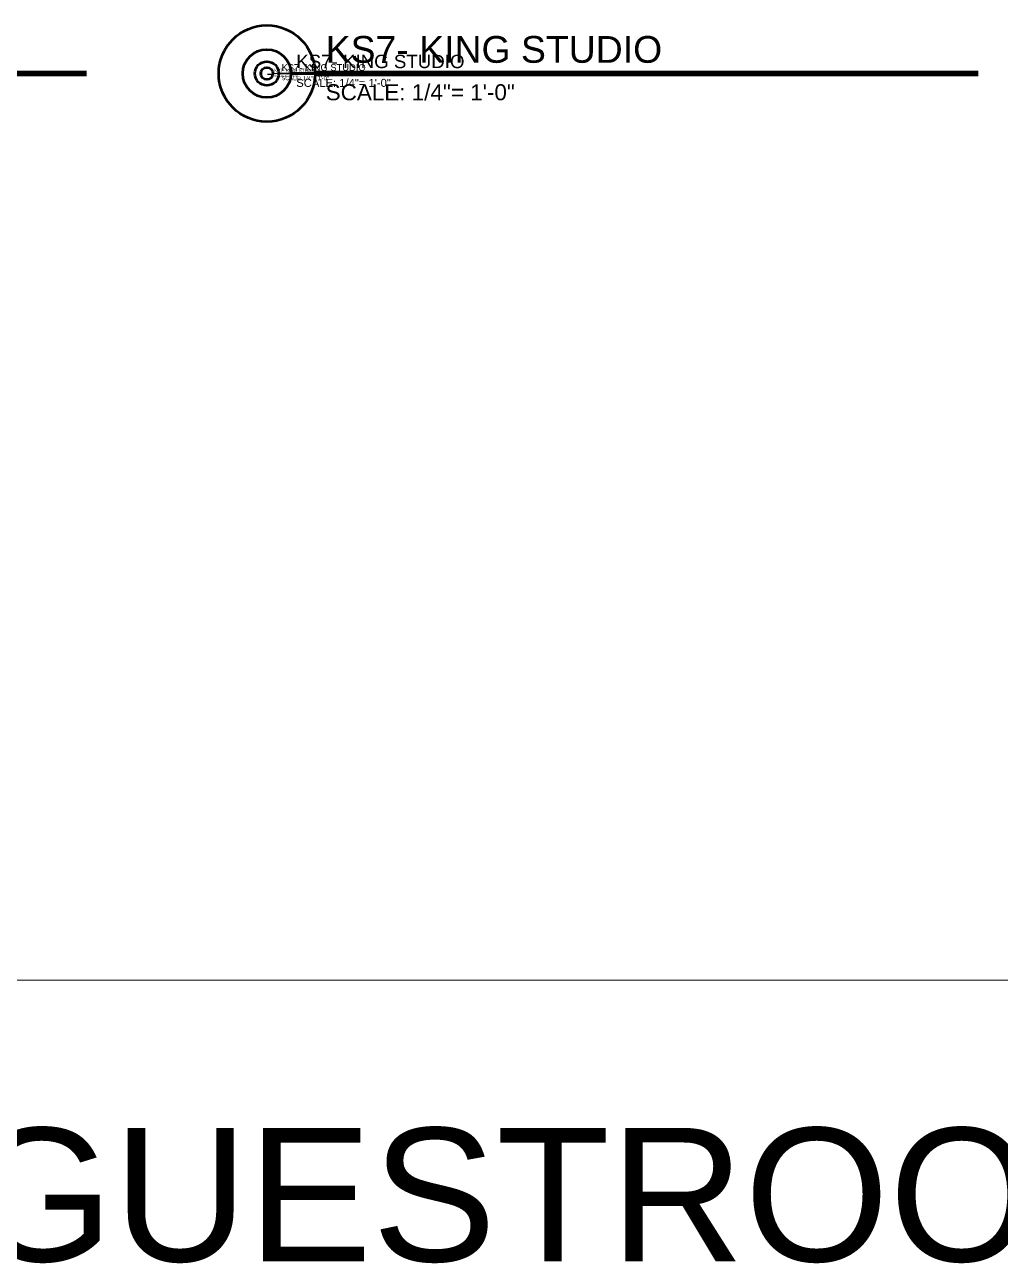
# Model space of a CAD drawing. Header units: inches. Extents: x 5995 to 10907, y 3795 to 5123.
# Drawn here: x 6710 to 7120, y 3888 to 4408 of the extents above; entities that cross this region are included whole.
import ezdxf
from ezdxf.enums import TextEntityAlignment as Align

# ---------------------------------------------------------------- set-up
doc = ezdxf.new("R2010")
doc.units = ezdxf.units.IN
doc.header["$LTSCALE"] = 48
doc.header["$MEASUREMENT"] = 0
for name, color, linetype, lineweight in [('G-Anno-Ttlb', 8, 'Continuous', 50), ('G-Anno-Ttlb @ 12', 8, 'Continuous', 50), ('G-Anno-Ttlb @ 24', 8, 'Continuous', 50), ('G-Anno-Ttlb @ 48', 8, 'Continuous', 50), ('G-Anno-Ttlb @ 96', 8, 'Continuous', 50)]:
    doc.layers.add(name, color=color, linetype=linetype, lineweight=lineweight)
doc.layers.add('G-Anno-View', color=8, linetype='Continuous', lineweight=18, plot=False)
doc.styles.add('G1DIM', font='arial.ttf')
doc.styles.add('RomanS', font='arial.ttf')
doc.styles.get("Standard").update_dxf_attribs({"font": 'arial.ttf'})

# ---------------------------------------------------------------- blocks, each defined once
blk = doc.blocks.new('*U188')
at = {"layer": 'G-Anno-Ttlb'}
blk.add_lwpolyline([(0.2109, 0, 0.025, 0.025, 0), (3.1155, 0, 0.000521, 0.000521, 0)], format="xyseb", dxfattribs=at)
blk = doc.blocks.new('*U256')
at = {"layer": 'G-Anno-Ttlb @ 12', "xscale": 12, "yscale": 12, "zscale": 12}
blk.add_blockref('*U188', (6436.79, 4387.88), dxfattribs=at)
at = {"layer": 'G-Anno-Ttlb @ 24', "xscale": 24, "yscale": 24, "zscale": 24}
blk.add_blockref('*U188', (6436.79, 4387.88), dxfattribs=at)
at = {"layer": 'G-Anno-Ttlb @ 48', "xscale": 48, "yscale": 48, "zscale": 48}
blk.add_blockref('*U188', (6436.79, 4387.88), dxfattribs=at)
at = {"layer": 'G-Anno-Ttlb @ 96', "xscale": 96, "yscale": 96, "zscale": 96}
blk.add_blockref('*U188', (6436.79, 4387.88), dxfattribs=at)
blk = doc.blocks.new('*U259')
at = {"layer": 'G-Anno-Ttlb @ 12', "xscale": 12, "yscale": 12, "zscale": 12}
blk.add_blockref('*U188', (6811.61, 4387.88), dxfattribs=at)
at = {"layer": 'G-Anno-Ttlb @ 24', "xscale": 24, "yscale": 24, "zscale": 24}
blk.add_blockref('*U188', (6811.61, 4387.88), dxfattribs=at)
at = {"layer": 'G-Anno-Ttlb @ 48', "xscale": 48, "yscale": 48, "zscale": 48}
blk.add_blockref('*U188', (6811.61, 4387.88), dxfattribs=at)
at = {"layer": 'G-Anno-Ttlb @ 96', "xscale": 96, "yscale": 96, "zscale": 96}
blk.add_blockref('*U188', (6811.61, 4387.88), dxfattribs=at)
blk = doc.blocks.new('Anno_Title_A1')
at = {"linetype": 'ByBlock', "lineweight": -2}
blk.add_circle((0, 0), 2.25, dxfattribs=at)
blk.add_circle((0, 0), 2.25, dxfattribs=at)
at = {"linetype": 'ByBlock', "lineweight": -2, "style": 'RomanS'}
blk.add_attdef('NUMBER', text='', height=1.25, dxfattribs=at).set_placement((0, 0), align=Align.MIDDLE)
blk = doc.blocks.new('*U260')
at = {"layer": 'G-Anno-Ttlb @ 12', "xscale": 1.125, "yscale": 1.125, "zscale": 1.125}
blk.add_blockref('Anno_Title_A1', (6811.61, 4387.88), dxfattribs=at)
at = {"layer": 'G-Anno-Ttlb @ 24', "xscale": 2.25, "yscale": 2.25, "zscale": 2.25}
blk.add_blockref('Anno_Title_A1', (6811.61, 4387.88), dxfattribs=at)
at = {"layer": 'G-Anno-Ttlb @ 48', "xscale": 4.5, "yscale": 4.5, "zscale": 4.5}
blk.add_blockref('Anno_Title_A1', (6811.61, 4387.88), dxfattribs=at)
at = {"layer": 'G-Anno-Ttlb @ 96', "xscale": 9, "yscale": 9, "zscale": 9}
blk.add_blockref('Anno_Title_A1', (6811.61, 4387.88), dxfattribs=at)
blk = doc.blocks.new('Anno_Title_T1')
at = {"linetype": 'ByBlock', "lineweight": -2, "style": 'RomanS'}
blk.add_attdef('TITLE', (2.75, 0.5), '', height=1.25, dxfattribs=at)
blk.add_attdef('SCALE', text='', height=0.75, dxfattribs=at).set_placement((2.75, -0.5), align=Align.TOP_LEFT)
blk = doc.blocks.new('*U261')
at = {"layer": 'G-Anno-Ttlb @ 12'}
ref = blk.add_blockref('Anno_Title_T1', (6811.61, 4387.88), dxfattribs=dict(at, xscale=1.125, yscale=1.125, zscale=1.125))
ref.add_attrib('SCALE', 'SCALE: 1/4"= 1\'-0"', dxfattribs={"layer": '0', "linetype": 'ByBlock', "lineweight": -2, "height": 0.8438}).set_placement((6814.7, 4387.32), align=Align.TOP_LEFT)
ref.add_attrib('TITLE', 'KS7- KING STUDIO', (6814.7, 4388.44), dxfattribs={"layer": '0', "linetype": 'ByBlock', "lineweight": -2, "height": 1.4062})
at = {"layer": 'G-Anno-Ttlb @ 24'}
ref = blk.add_blockref('Anno_Title_T1', (6811.61, 4387.88), dxfattribs=dict(at, xscale=2.25, yscale=2.25, zscale=2.25))
ref.add_attrib('SCALE', 'SCALE: 1/4"= 1\'-0"', dxfattribs={"layer": '0', "linetype": 'ByBlock', "lineweight": -2, "height": 1.6875}).set_placement((6817.79, 4386.75), align=Align.TOP_LEFT)
ref.add_attrib('TITLE', 'KS7- KING STUDIO', (6817.79, 4389), dxfattribs={"layer": '0', "linetype": 'ByBlock', "lineweight": -2, "height": 2.8125})
at = {"layer": 'G-Anno-Ttlb @ 48'}
ref = blk.add_blockref('Anno_Title_T1', (6811.61, 4387.88), dxfattribs=dict(at, xscale=4.5, yscale=4.5, zscale=4.5))
ref.add_attrib('SCALE', 'SCALE: 1/4"= 1\'-0"', dxfattribs={"layer": '0', "linetype": 'ByBlock', "lineweight": -2, "height": 3.375}).set_placement((6823.98, 4385.63), align=Align.TOP_LEFT)
ref.add_attrib('TITLE', 'KS7- KING STUDIO', (6823.98, 4390.13), dxfattribs={"layer": '0', "linetype": 'ByBlock', "lineweight": -2, "height": 5.625})
at = {"layer": 'G-Anno-Ttlb @ 96'}
ref = blk.add_blockref('Anno_Title_T1', (6811.61, 4387.88), dxfattribs=dict(at, xscale=9, yscale=9, zscale=9))
ref.add_attrib('SCALE', 'SCALE: 1/4"= 1\'-0"', dxfattribs={"layer": '0', "linetype": 'ByBlock', "lineweight": -2, "height": 6.75}).set_placement((6836.36, 4383.38), align=Align.TOP_LEFT)
ref.add_attrib('TITLE', 'KS7- KING STUDIO', (6836.36, 4392.38), dxfattribs={"layer": '0', "linetype": 'ByBlock', "lineweight": -2, "height": 11.25})

msp = doc.modelspace()

# ---------------------------------------------------------------- linework, layer by layer
at = {"layer": 'G-Anno-View'}
msp.add_lwpolyline([(5995.37, 5122.88), (7513.37, 5122.88), (7513.37, 4006.88), (5995.37, 4006.88)], close=True, dxfattribs=at)

# ---------------------------------------------------------------- block references
at = {"layer": 'G-Anno-Ttlb'}
for name in ['*U260', '*U261', '*U256', '*U259']:
    msp.add_blockref(name, (0, 0), dxfattribs=at)

# ---------------------------------------------------------------- texts
at = {"layer": 'G-Anno-Ttlb', "style": 'RomanS'}
msp.add_text('G', height=5.62, dxfattribs=at).set_placement((6811.61, 4387.88), align=Align.MIDDLE_CENTER)
at = {"layer": 'G-Anno-View', "insert": (6003.59, 3944.78), "char_height": 56.0265, "width": 33493.7788, "attachment_point": 1, "style": 'G1DIM'}
msp.add_mtext('KS- KING STUDIO GUESTROOMS', dxfattribs=at)

doc.saveas('drawing.dxf')
